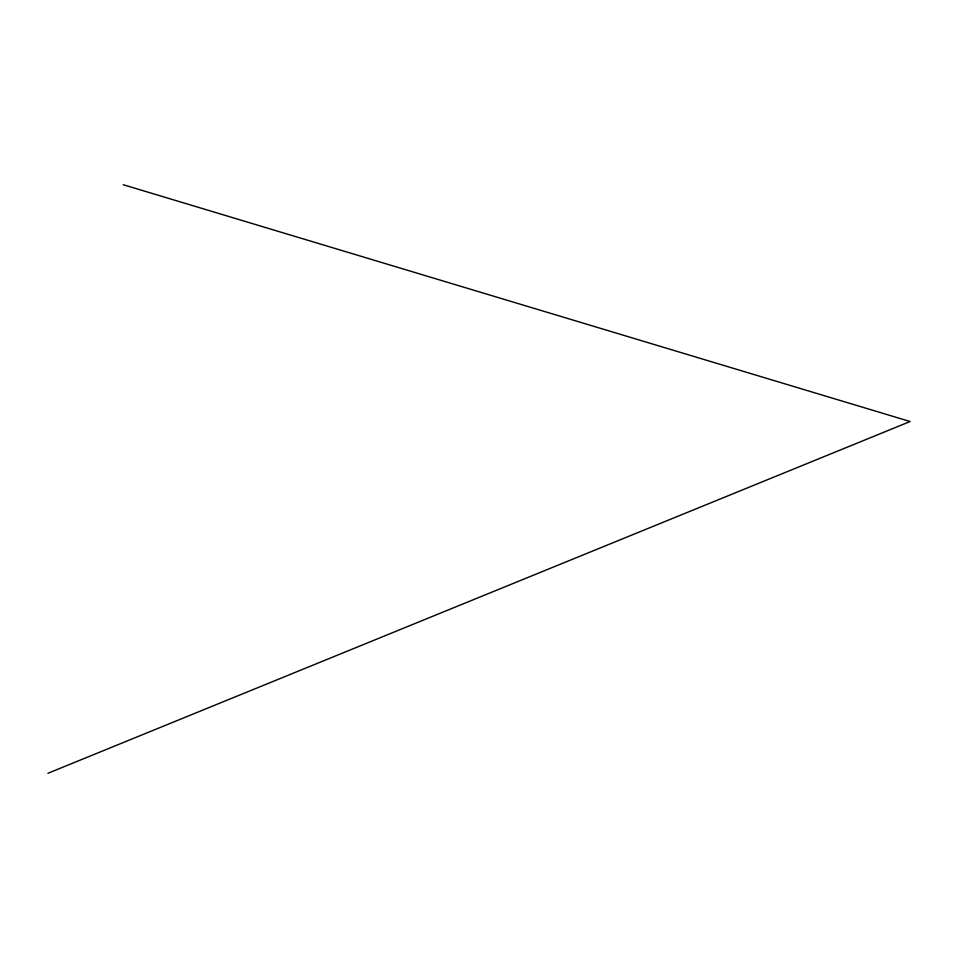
<?xml version="1.0" encoding="UTF-8"?>
<svg xmlns="http://www.w3.org/2000/svg" width="958" height="958" viewBox="0 0 958 958"><rect width="100%" height="100%" fill="white"/><g stroke="black" fill="none" stroke-linecap="round" stroke-linejoin="round"><path stroke-width="1.44" d="M47.9 773.298L910.1 421.52L123.175 184.702"/></g></svg>
